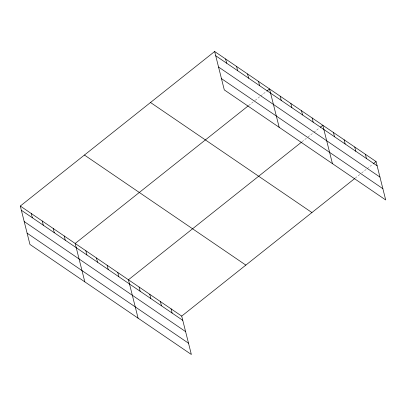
<?xml version="1.0" encoding="UTF-8"?>
<svg xmlns="http://www.w3.org/2000/svg" width="406" height="406" viewBox="0 0 406 406"><rect width="100%" height="100%" fill="white"/><g stroke="black" fill="none" stroke-linecap="round" stroke-linejoin="round"><path stroke-width="0.3" stroke-dasharray="2.03 1.52" d="M248.807 105.403L254.724 100.693M255.222 100.302L266.564 91.279M302.069 141.719L307.499 137.406M307.992 137.015L313.417 132.696M313.909 132.305L319.339 127.991M355.336 178.036L359.777 174.509M361.751 172.936L366.684 169.013M367.176 168.622L372.601 164.308"/><path stroke-width="0.61" d="M20.3 206.045L181.71 316.101L191.353 354.494L29.942 244.437L20.3 206.045L214.647 51.506L376.057 161.563L385.7 199.955L224.29 89.899L214.647 51.506M248.315 105.793L75.181 243.463L84.824 281.855M267.062 90.888L269.528 88.924L279.171 127.322M301.577 142.11L128.443 279.78L138.086 318.172M320.324 127.205L322.79 125.246L332.433 163.638M181.71 316.101L354.844 178.432M373.099 163.917L376.057 161.563M215.713 55.744L377.118 165.795M218.545 67.015L379.95 177.067M221.458 78.627L382.868 188.683M150.514 102.505L311.92 212.561M84.433 155.046L245.843 265.103M21.366 210.283L182.771 320.334M24.198 221.554L185.603 331.606M27.111 233.166L188.521 343.222M365.405 154.3L366.466 158.533M354.753 147.033L355.813 151.271M344.095 139.771L345.161 144.008M333.443 132.508L334.508 136.741M312.138 117.979L313.204 122.216M301.485 110.716L302.551 114.954M290.833 103.454L291.894 107.686M280.181 96.192L281.241 100.424M258.551 81.444L259.612 85.676M247.574 73.958L248.639 78.196M236.596 66.477L237.662 70.71M225.624 58.992L226.685 63.224M171.058 308.834L172.119 313.072M160.406 301.572L161.466 305.809M149.748 294.309L150.814 298.542M139.096 287.047L140.161 291.28M117.791 272.517L118.856 276.755M107.138 265.255L108.204 269.488M96.486 257.993L97.547 262.225M85.833 250.725L86.894 254.963M64.204 235.982L65.27 240.215M53.227 228.497L54.292 232.729M42.249 221.011L43.315 225.249M31.277 213.531L32.338 217.763"/></g></svg>
